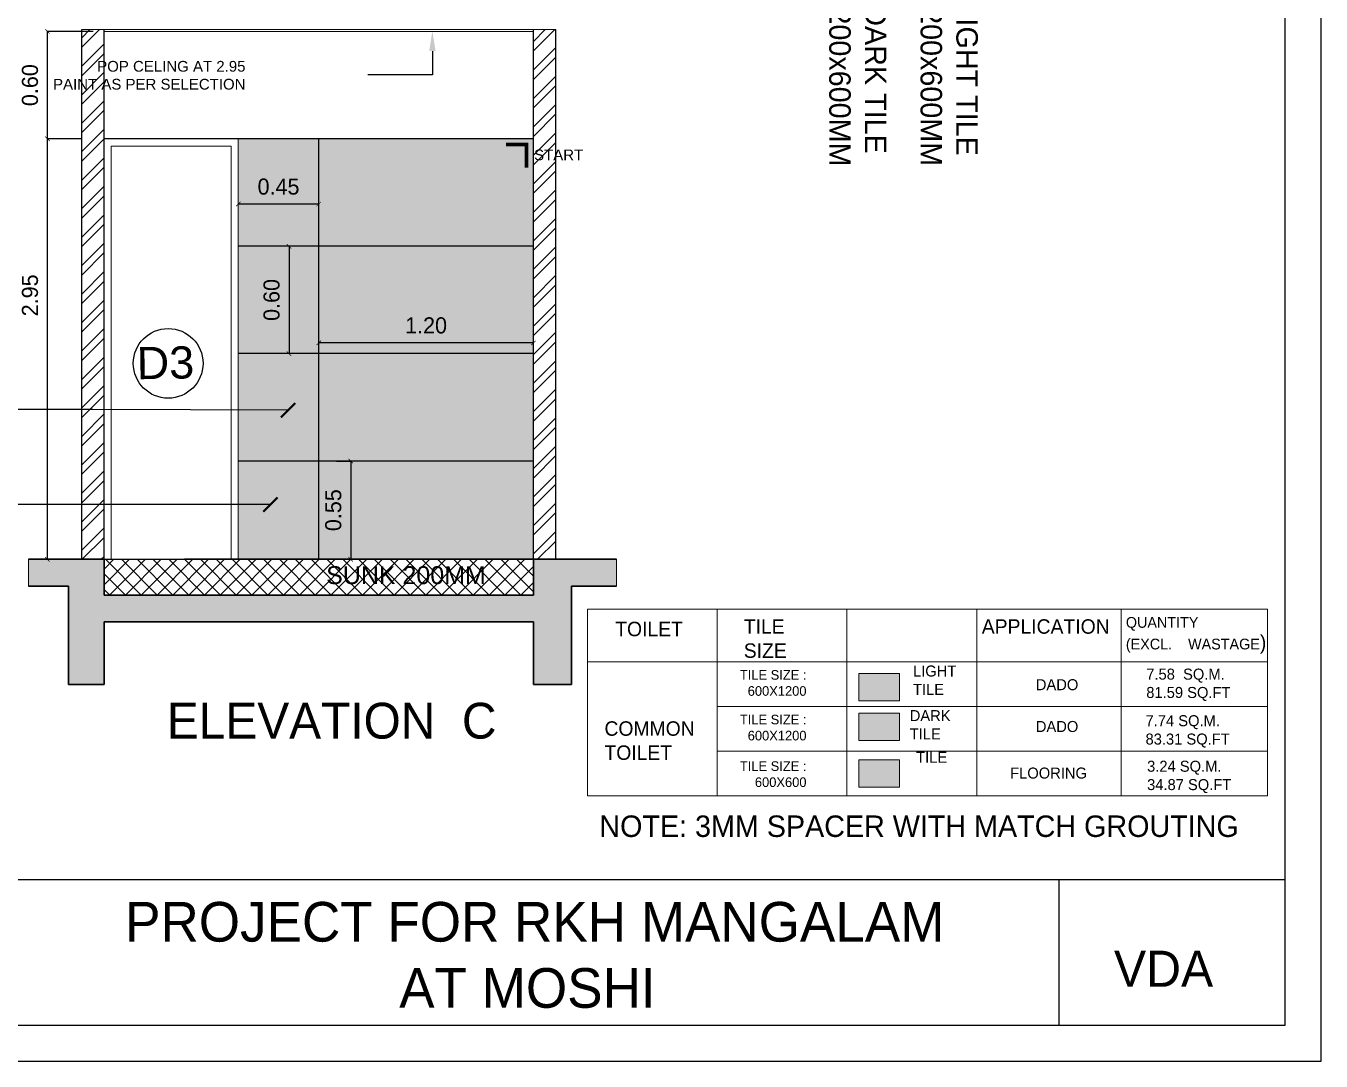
# Model space of a CAD drawing. Header units: metres. Extents: x 494 to 1845, y -666 to 1061.
# Drawn here: x 1819.22 to 1826.46, y 195.73 to 201.51 of the extents above; entities that cross this region are included whole.
import ezdxf
from ezdxf import colors
from ezdxf.entities.mleader import LeaderData, LeaderLine
from ezdxf.math import Vec2, Vec3

# ---------------------------------------------------------------- set-up
doc = ezdxf.new("R2010")
doc.units = ezdxf.units.M
doc.header["$MEASUREMENT"] = 0
doc.linetypes.add('1', pattern=[0])
doc.layers.get('Defpoints').update_dxf_attribs({"color": 12})
for name, color, linetype, lineweight in [('01 WALL', 7, 'Continuous', 25), ('04 TEXT', 7, 'Continuous', 13), ('ARCHITECTURAL COMMENTS', 2, 'Continuous', 30), ('SCPL_TEXT', 7, 'Continuous', 15), ('SUNK', 7, 'Continuous', 13), ('VDA - FALSE CEILING', 7, 'Continuous', 5), ('VDA-Col-slab', 1, 'Continuous', 30), ('VDA-DOOR', 23, 'Continuous', 5), ('VDA-WALL', 250, 'Continuous', 25), ('VDA_DARK TILES', 8, 'Continuous', 9), ('VDA_LIGHT TILES', 254, 'Continuous', 5)]:
    doc.layers.add(name, color=color, linetype=linetype, lineweight=lineweight)
for name, color, linetype in [('SHEET', 7, 'Continuous'), ('VDA-DIM', 252, '1'), ('VDA-TEXT', 250, '1'), ('VDA-WALL HATCH', 252, 'Continuous'), ('VDA_TILES', 152, '1')]:
    doc.layers.add(name, color=color, linetype=linetype)
doc.styles.add('0.2', font='arial.ttf', dxfattribs={"height": 0.2})
doc.styles.add('arial', font='arial.ttf', dxfattribs={"height": 0.3})
doc.styles.add('NAME PLATE', font='arial.ttf')
doc.styles.add('PDF Century Gothic Bold', font='GOTHICB.TTF')
doc.styles.add('RS', font='GOTHIC.TTF')
doc.styles.get("Standard").update_dxf_attribs({"font": 'arial.ttf'})
doc.dimstyles.new('SMALL', dxfattribs={"dimtxt": 0.16, "dimasz": 0.05, "dimexe": 0, "dimexo": 0, "dimgap": 0.05, "dimtad": 0, "dimdec": 1, "dimzin": 0, "dimdsep": 46, "dimtxsty": 'RS', "dimblk": 'ARCHTICK', "dimcen": 2.5, "dimclrd": 256, "dimclre": 256, "dimclrt": 5, "dimadec": 0, "dimazin": 0, "dimtfac": 1, "dimtofl": 0, "dimtmove": 0, "dimatfit": 3, "dimldrblk": 'ARCHTICK', "dimfxl": 0, "dimtolj": 1, "dimtzin": 0, "dimarcsym": 0})
doc.dimstyles.new('SMALL-1', dxfattribs={"dimtxt": 0.16, "dimasz": 0.035, "dimexe": 0, "dimexo": 0.1, "dimgap": 0.05, "dimtad": 1, "dimzin": 0, "dimdsep": 46, "dimtxsty": 'RS', "dimblk": 'DOT', "dimcen": 2.5, "dimclrd": 256, "dimclre": 256, "dimclrt": 5, "dimadec": 0, "dimazin": 0, "dimtfac": 1, "dimtdec": 3, "dimtofl": 0, "dimtmove": 0, "dimatfit": 3, "dimfxl": 0, "dimtolj": 1, "dimtzin": 0, "dimarcsym": 0})
pattern_1 = [(45, (558.03046, -167.50956), (-0.079549513, 0.079549513), []), (45, (558.0835, -167.50956), (-0.079549513, 0.079549513), [])]

# ---------------------------------------------------------------- blocks, each defined once
blk = doc.blocks.new('_ArchTick')
at = {"color": 0, "linetype": 'ByBlock', "const_width": 0.15}
blk.add_lwpolyline([(-0.5, -0.5), (0.5, 0.5)], dxfattribs=at)
blk = doc.blocks.new('*D997')
at = {"layer": 'Defpoints', "color": 0}
for p in [(1819.3378, 201.4797), (1819.6341, 201.4797), (1819.6239, 200.8791)]:
    blk.add_point(p, dxfattribs=at)
at = {"layer": 'VDA-DIM', "lineweight": -2}
for p, q in [((1819.5341, 201.4797), (1819.3378, 201.4797)), ((1819.3378, 200.8791), (1819.3378, 201.4797)), ((1819.5239, 200.8791), (1819.3378, 200.8791))]:
    blk.add_line(p, q, dxfattribs=at)
at = {"layer": 'VDA-DIM', "lineweight": -2, "xscale": 0.025, "yscale": 0.025, "zscale": 0.025}
for p, rotation in [((1819.3378, 201.4797), 90), ((1819.3378, 200.8791), 270)]:
    blk.add_blockref('_ArchTick', p, dxfattribs=dict(at, rotation=rotation))
at = {"layer": 'VDA-DIM', "color": 5, "insert": (1819.2405, 201.1794), "char_height": 0.09, "attachment_point": 5, "rotation": 90, "style": 'RS'}
blk.add_mtext('\\A1;0.60', dxfattribs=at)
blk = doc.blocks.new('*D998')
at = {"layer": 'Defpoints', "color": 0}
for p in [(1819.3378, 201.4797), (1819.6939, 201.4797), (1819.5689, 198.5297)]:
    blk.add_point(p, dxfattribs=at)
at = {"layer": 'VDA-DIM', "lineweight": -2}
for p, q in [((1819.5939, 201.4797), (1819.3378, 201.4797)), ((1819.3378, 198.5297), (1819.3378, 201.4797)), ((1819.4689, 198.5297), (1819.3378, 198.5297))]:
    blk.add_line(p, q, dxfattribs=at)
at = {"layer": 'VDA-DIM', "lineweight": -2, "xscale": 0.025, "yscale": 0.025, "zscale": 0.025}
for p, rotation in [((1819.3378, 201.4797), 90), ((1819.3378, 198.5297), 270)]:
    blk.add_blockref('_ArchTick', p, dxfattribs=dict(at, rotation=rotation))
at = {"layer": 'VDA-DIM', "color": 5, "insert": (1819.2405, 200.0047), "char_height": 0.09, "attachment_point": 5, "rotation": 90, "style": 'RS'}
blk.add_mtext('\\A1;2.95', dxfattribs=at)
blk = doc.blocks.new('*D999')
at = {"layer": 'Defpoints', "color": 0}
for p in [(1820.8548, 199.0791), (1820.8548, 198.5297), (1821.0337, 198.5297)]:
    blk.add_point(p, dxfattribs=at)
at = {"layer": 'VDA-DIM', "lineweight": -2}
for p, q in [((1820.9548, 199.0791), (1821.0337, 199.0791)), ((1821.0337, 199.0791), (1821.0337, 198.5297)), ((1820.9548, 198.5297), (1821.0337, 198.5297))]:
    blk.add_line(p, q, dxfattribs=at)
at = {"layer": 'VDA-DIM', "lineweight": -2, "xscale": 0.025, "yscale": 0.025, "zscale": 0.025}
for p, rotation in [((1821.0337, 199.0791), 90), ((1821.0337, 198.5297), 270)]:
    blk.add_blockref('_ArchTick', p, dxfattribs=dict(at, rotation=rotation))
at = {"layer": 'VDA-DIM', "color": 5, "insert": (1820.9364, 198.8044), "char_height": 0.09, "attachment_point": 5, "rotation": 90, "style": 'RS'}
blk.add_mtext('\\A1;0.55', dxfattribs=at)
blk = doc.blocks.new('*D1000')
at = {"layer": 'Defpoints', "color": 0}
for p in [(1820.8548, 199.7393), (1820.8548, 199.6791), (1822.0548, 199.6791)]:
    blk.add_point(p, dxfattribs=at)
at = {"layer": 'VDA-DIM', "lineweight": -2}
for p, q in [((1820.8548, 199.7393), (1820.8548, 199.7393)), ((1822.0548, 199.7393), (1820.8548, 199.7393)), ((1822.0548, 199.7393), (1822.0548, 199.7393))]:
    blk.add_line(p, q, dxfattribs=at)
at = {"layer": 'VDA-DIM', "lineweight": -2, "xscale": 0.025, "yscale": 0.025, "zscale": 0.025, "rotation": 180}
blk.add_blockref('_ArchTick', (1820.8548, 199.7393), dxfattribs=at)
at = {"layer": 'VDA-DIM', "lineweight": -2, "xscale": 0.025, "yscale": 0.025, "zscale": 0.025}
blk.add_blockref('_ArchTick', (1822.0548, 199.7393), dxfattribs=at)
at = {"layer": 'VDA-DIM', "color": 5, "insert": (1821.4548, 199.8365), "char_height": 0.09, "attachment_point": 5, "style": 'RS'}
blk.add_mtext('\\A1;1.20', dxfattribs=at)
blk = doc.blocks.new('*D1001')
at = {"layer": 'Defpoints', "color": 0}
for p in [(1820.8548, 200.2791), (1820.6885, 199.6791), (1820.8548, 199.6791)]:
    blk.add_point(p, dxfattribs=at)
at = {"layer": 'VDA-DIM', "lineweight": -2}
for p, q in [((1820.7548, 200.2791), (1820.6885, 200.2791)), ((1820.6885, 200.2791), (1820.6885, 199.6791)), ((1820.7548, 199.6791), (1820.6885, 199.6791))]:
    blk.add_line(p, q, dxfattribs=at)
at = {"layer": 'VDA-DIM', "lineweight": -2, "xscale": 0.025, "yscale": 0.025, "zscale": 0.025}
for p, rotation in [((1820.6885, 200.2791), 90), ((1820.6885, 199.6791), 270)]:
    blk.add_blockref('_ArchTick', p, dxfattribs=dict(at, rotation=rotation))
at = {"layer": 'VDA-DIM', "color": 5, "insert": (1820.5912, 199.9791), "char_height": 0.09, "attachment_point": 5, "rotation": 90, "style": 'RS'}
blk.add_mtext('\\A1;0.60', dxfattribs=at)
blk = doc.blocks.new('*D1016')
at = {"layer": 'Defpoints', "color": 0}
for p in [(1820.4048, 200.5149), (1820.4048, 200.5085), (1820.8548, 200.5085)]:
    blk.add_point(p, dxfattribs=at)
at = {"layer": 'VDA-DIM', "lineweight": -2}
for p, q in [((1820.4048, 200.5149), (1820.4048, 200.5149)), ((1820.8548, 200.5149), (1820.4048, 200.5149)), ((1820.8548, 200.5149), (1820.8548, 200.5149))]:
    blk.add_line(p, q, dxfattribs=at)
at = {"layer": 'VDA-DIM', "lineweight": -2, "xscale": 0.025, "yscale": 0.025, "zscale": 0.025, "rotation": 180}
blk.add_blockref('_ArchTick', (1820.4048, 200.5149), dxfattribs=at)
at = {"layer": 'VDA-DIM', "lineweight": -2, "xscale": 0.025, "yscale": 0.025, "zscale": 0.025}
blk.add_blockref('_ArchTick', (1820.8548, 200.5149), dxfattribs=at)
at = {"layer": 'VDA-DIM', "color": 5, "insert": (1820.6298, 200.6121), "char_height": 0.09, "attachment_point": 5, "style": 'RS'}
blk.add_mtext('\\A1;0.45', dxfattribs=at)

msp = doc.modelspace()

# ---------------------------------------------------------------- hatches: boundary and pattern name
at = {"layer": 'SCPL_TEXT'}
h = msp.add_hatch(color=253, dxfattribs=at)
h.dxf.hatch_style = 1
h.paths.add_polyline_path([(1823.8739, 197.8918), (1824.1017, 197.8918), (1824.1017, 197.7399), (1823.8739, 197.7399)])
at = {"layer": 'SCPL_TEXT', "true_color": 0x636466}
h = msp.add_hatch(color=251, dxfattribs=at)
h.dxf.hatch_style = 1
h.paths.add_polyline_path([(1823.8739, 197.6695), (1824.1017, 197.6695), (1824.1017, 197.5177), (1823.8739, 197.5177)])
at = {"layer": 'SCPL_TEXT', "lineweight": 30, "true_color": 0xfcf1d4}
h = msp.add_hatch(color=7, dxfattribs=at)
h.dxf.hatch_style = 1
h.paths.add_polyline_path([(1823.8739, 197.4093), (1824.1017, 197.4093), (1824.1017, 197.2574), (1823.8739, 197.2574)])
at = {"layer": 'SUNK'}
h = msp.add_hatch(dxfattribs=at)
h.set_pattern_fill('ANSI37', color=43, scale=0.5, angle=90)
h.set_pattern_definition([(135, (558.030465, -167.50956), (-0.0441941738, -0.0441941738), []), (225, (558.030465, -167.50956), (0.0441941738, -0.0441941738), [])])
h.paths.add_polyline_path([(1822.0548, 198.3297), (1822.0548, 198.5297), (1819.6548, 198.5297), (1819.6548, 198.3297)])
at = {"layer": 'VDA-WALL HATCH'}
h = msp.add_hatch(dxfattribs=at)
h.set_pattern_fill('ANSI32', color=256, scale=0.3, angle=180)
h.set_pattern_definition(pattern_1)
h.paths.add_polyline_path([(1819.5298, 201.4897), (1819.6548, 201.4897), (1819.6548, 198.5297), (1819.5298, 198.5297)])
h = msp.add_hatch(dxfattribs=at)
h.set_pattern_fill('ANSI32', color=256, scale=0.3, angle=180)
h.set_pattern_definition(pattern_1)
h.paths.add_polyline_path([(1822.0548, 201.4897), (1822.1798, 201.4897), (1822.1798, 198.5297), (1822.0548, 198.5297)])
h = msp.add_hatch(color=8, dxfattribs=at)
h.dxf.hatch_style = 1
h.paths.add_polyline_path([(1822.5202, 198.5297), (1822.5202, 198.3797), (1822.2673, 198.3797), (1822.2673, 197.8297), (1822.0548, 197.8297), (1822.0548, 198.1797), (1819.6548, 198.1797), (1819.6548, 197.8297), (1819.4548, 197.8297), (1819.4548, 198.3797), (1819.231, 198.3797), (1819.231, 198.5297), (1819.6548, 198.5297), (1819.6548, 198.3297), (1822.0548, 198.3297), (1822.0548, 198.5297)])
at = {"layer": 'VDA_DARK TILES', "lineweight": 25, "true_color": 0x939598}
h = msp.add_hatch(color=252, dxfattribs=at)
h.dxf.hatch_style = 1
h.paths.add_polyline_path([(1820.8548, 200.2791), (1820.4048, 200.2791), (1820.4048, 200.8791), (1820.8548, 200.8791)])
h.paths.add_polyline_path([(1820.8548, 200.2791), (1820.8548, 200.8791), (1822.0548, 200.8791), (1822.0548, 200.2791)])
h = msp.add_hatch(color=252, dxfattribs=at)
h.dxf.hatch_style = 1
h.paths.add_polyline_path([(1820.8548, 199.0791), (1820.4048, 199.0791), (1820.4048, 199.6791), (1820.8548, 199.6791)])
h.paths.add_polyline_path([(1820.8548, 199.0791), (1820.8548, 199.6791), (1822.0548, 199.6791), (1822.0548, 199.0791)])
at = {"layer": 'VDA_LIGHT TILES', "true_color": 0xe3e3e3}
h = msp.add_hatch(color=254, dxfattribs=at)
h.dxf.hatch_style = 1
h.paths.add_polyline_path([(1820.8548, 199.6791), (1820.4048, 199.6791), (1820.4048, 200.2791), (1820.8548, 200.2791)])
h.paths.add_polyline_path([(1820.8548, 199.6791), (1820.8548, 200.2791), (1822.0548, 200.2791), (1822.0548, 199.6791)])
h = msp.add_hatch(color=254, dxfattribs=at)
h.dxf.hatch_style = 1
h.paths.add_polyline_path([(1820.8548, 198.5297), (1820.4048, 198.5297), (1820.4048, 199.0791), (1820.8548, 199.0791)])
h.paths.add_polyline_path([(1822.0548, 198.5297), (1822.0548, 199.0791), (1820.8548, 199.0791), (1820.8548, 198.5297)])

# ---------------------------------------------------------------- linework, layer by layer
for p, q in [((1819.3103, 198.5297), (1822.5056, 198.5297)), ((1822.0548, 198.5297), (1820.1048, 198.5297))]:
    msp.add_line(p, q)
at = {"layer": '01 WALL'}
for p, q in [((1815.4002, 196.741), (1826.2591, 196.741)), ((1824.9928, 196.741), (1824.9928, 195.9259))]:
    msp.add_line(p, q, dxfattribs=at)
at = {"layer": '01 WALL', "color": 23, "const_width": 0.02}
msp.add_lwpolyline([(1821.902, 200.8474), (1822.0163, 200.8474), (1822.0163, 200.7186)], dxfattribs=at)
at = {"layer": 'ARCHITECTURAL COMMENTS', "color": 18, "lineweight": 20}
for p, q in [((1819.231, 198.5297), (1819.231, 198.3797)), ((1822.5202, 198.5297), (1822.5202, 198.3797))]:
    msp.add_line(p, q, dxfattribs=at)
at = {"layer": 'SCPL_TEXT', "color": 0}
for p, q in [((1822.3569, 198.2517), (1822.3569, 197.209)), ((1826.16, 198.2517), (1822.3569, 198.2517)), ((1823.0825, 198.2517), (1823.0825, 197.209)), ((1823.8081, 197.209), (1823.8081, 198.2517)), ((1824.5337, 197.209), (1824.5337, 198.2517)), ((1825.3421, 198.2517), (1825.3421, 197.209)), ((1826.16, 197.9573), (1822.3569, 197.9573)), ((1826.16, 197.7079), (1823.0825, 197.7079)), ((1826.16, 197.4584), (1823.0825, 197.4584)), ((1826.16, 197.209), (1822.3569, 197.209))]:
    msp.add_line(p, q, dxfattribs=at)
msp.add_lwpolyline([(1826.16, 197.209), (1826.16, 198.2517)], dxfattribs=at)
for points in [[(1823.8739, 197.8918), (1824.1017, 197.8918), (1824.1017, 197.7399), (1823.8739, 197.7399)], [(1823.8739, 197.6695), (1824.1017, 197.6695), (1824.1017, 197.5177), (1823.8739, 197.5177)], [(1823.8739, 197.4093), (1824.1017, 197.4093), (1824.1017, 197.2574), (1823.8739, 197.2574)]]:
    msp.add_lwpolyline(points, close=True, dxfattribs=at)
at = {"layer": 'SHEET'}
for points in [[(1826.4591, 211.6492), (1815.2002, 211.6492), (1815.2002, 195.7259), (1826.4591, 195.7259)], [(1826.2591, 211.4492), (1815.4002, 211.4492), (1815.4002, 195.9259), (1826.2591, 195.9259)]]:
    msp.add_lwpolyline(points, close=True, dxfattribs=at)
at = {"layer": 'VDA - FALSE CEILING', "color": 18, "lineweight": 20}
for p, q in [((1819.5298, 201.4897), (1822.1798, 201.4897)), ((1819.6548, 201.4797), (1822.0548, 201.4797))]:
    msp.add_line(p, q, dxfattribs=at)
at = {"layer": 'VDA-Col-slab'}
for p, q in [((1819.231, 198.5297), (1819.6548, 198.5297)), ((1819.6548, 198.3297), (1819.6548, 198.5297)), ((1822.0548, 198.5297), (1822.5202, 198.5297)), ((1822.0548, 198.3297), (1822.0548, 198.5297)), ((1819.231, 198.3797), (1819.4548, 198.3797)), ((1819.4548, 198.3797), (1819.4548, 197.8297)), ((1822.2673, 198.3797), (1822.5202, 198.3797)), ((1822.2673, 198.3797), (1822.2673, 197.8297)), ((1819.6548, 198.3297), (1822.0548, 198.3297)), ((1819.6548, 198.1797), (1822.0548, 198.1797)), ((1819.6548, 198.1797), (1819.6548, 197.8297)), ((1822.0548, 197.8297), (1822.0548, 198.1797)), ((1819.4548, 197.8297), (1819.6548, 197.8297)), ((1822.0548, 197.8297), (1822.2673, 197.8297))]:
    msp.add_line(p, q, dxfattribs=at)
at = {"layer": 'VDA-Col-slab', "color": 18, "lineweight": -3, "true_color": 0x000000}
msp.add_line((1819.6548, 198.5297), (1822.0548, 198.5297), dxfattribs=at)
at = {"layer": 'VDA-DOOR', "color": 252}
msp.add_lwpolyline([(1820.4048, 198.5297), (1820.4048, 200.8797), (1819.6548, 200.8797), (1819.6548, 198.5297)], dxfattribs=at)
at = {"layer": 'VDA-DOOR', "color": 8}
msp.add_lwpolyline([(1820.3648, 198.5297), (1820.3648, 200.8379), (1819.6948, 200.8379), (1819.6948, 198.5297)], dxfattribs=at)
at = {"layer": 'VDA-TEXT', "color": 253}
msp.add_circle((1820.0128, 199.6248), 0.1948, dxfattribs=at)
at = {"layer": 'VDA-WALL'}
for p, q in [((1819.5298, 198.5297), (1819.5298, 201.4897)), ((1819.6548, 198.5297), (1819.6548, 201.4897)), ((1822.0548, 198.5297), (1822.0548, 201.4897)), ((1822.1798, 198.5297), (1822.1798, 201.4897)), ((1820.8548, 198.5297), (1820.8548, 200.8791))]:
    msp.add_line(p, q, dxfattribs=at)
at = {"layer": 'VDA_TILES', "color": 0}
for p, q in [((1822.0548, 200.8791), (1819.6548, 200.8791)), ((1819.6548, 200.2791), (1819.6548, 200.2791)), ((1822.0548, 200.2791), (1820.4048, 200.2791)), ((1819.6548, 199.6791), (1819.6548, 199.6791)), ((1822.0548, 199.6791), (1820.4048, 199.6791)), ((1819.6548, 199.0791), (1819.6548, 199.0791)), ((1822.0548, 199.0791), (1820.4048, 199.0791))]:
    msp.add_line(p, q, dxfattribs=at)

# ---------------------------------------------------------------- texts
at = {"layer": '04 TEXT', "attachment_point": 1}
for s, insert, char_height, width in [('{\\fCentury Gothic|b0|i0|c0|p34;\\C1; NOTE: 3MM SPACER WITH MATCH GROUTING}', (1822.3792, 197.0984), 0.12, 7.522286), ('{\\fCentury Gothic|b0|i0|c0|p34;VDA}', (1825.3009, 196.3427), 0.201817, 11.162928)]:
    msp.add_mtext(s, dxfattribs=dict(at, insert=insert, char_height=char_height, width=width))
at = {"layer": 'SHEET', "insert": (1822.0214, 196.3179), "char_height": 0.221775, "width": 5.702789, "attachment_point": 5, "style": 'NAME PLATE'}
msp.add_mtext('{\\fCentury Gothic|b0|i0|c0|p34; PROJECT FOR RKH MANGALAM\\PAT MOSHI}', dxfattribs=at)
at = {"layer": 'VDA-TEXT', "char_height": 0.12, "width": 1.394661, "attachment_point": 8, "rotation": 270, "style": '0.2'}
for s, insert in [('{\\fCentury Gothic|b0|i0|c0|p34;DARK TILE \\P1200x600MM}', (1823.7072, 201.2112)), ('{\\fCentury Gothic|b0|i0|c0|p34;LIGHT TILE \\P1200x600MM', (1824.2179, 201.2131))]:
    msp.add_mtext(s, dxfattribs=dict(at, insert=insert))
at = {"layer": 'VDA-TEXT'}
for s, insert, char_height, width, attachment_point, style in [('\\pi1.05614;POP CELING AT 2.95\\P\\pi1.05614;PAINT AS PER SELECTION', (1820.4451, 201.3147), 0.06, 1.314504061156185e-11, 3, 'arial'), ('SUNK 200MM', (1820.8961, 198.4912), 0.1, 1.314504061156185e-11, 1, 'arial'), ('{\\fCentury Gothic|b0|i0|c0|p34;ELEVATION  C}', (1820.927, 197.728), 0.2, 2.207254, 2, '0.2')]:
    msp.add_mtext(s, dxfattribs=dict(at, insert=insert, char_height=char_height, width=width, attachment_point=attachment_point, style=style))
at = {"layer": 'VDA-TEXT', "color": 7, "insert": (1822.3335, 200.7588), "char_height": 0.06, "width": 0.951781, "attachment_point": 9, "style": 'arial'}
msp.add_mtext('START ', dxfattribs=at)
at = {"layer": 'VDA-TEXT', "color": 253, "insert": (1820.1567, 199.7211), "char_height": 0.18, "width": 2.162233, "attachment_point": 3, "rotation": 0.95069, "style": 'PDF Century Gothic Bold'}
msp.add_mtext('{\\fArial|b0|i0|c0|p34;D3}', dxfattribs=at)
at = {"layer": 'VDA-TEXT', "color": 0, "attachment_point": 1}
for s, insert, char_height, width in [('{\\fCentury Gothic|b0|i0|c0|p34;\\H0.742137x;\\W5.30809; \\W1;QUANTITY ^J\\W5.30809; \\W1;(EXCL.    WASTAGE\\H1.34746x;)}', (1825.2492, 198.2072), 0.0808476, 0.982925), ('{\\fCentury Gothic|b0|i0|c0|p34;\\C0;TOILET}', (1822.5123, 198.1809), 0.080848, 0.434933), ('{\\fCentury Gothic|b0|i0|c0|p34;\\C0;TILE SIZE}', (1823.2313, 198.1948), 0.080848, 0.434933), ('{\\fCentury Gothic|b0|i0|c0|p34;\\C0;APPLICATION}', (1824.5619, 198.1948), 0.080848, 0.780203), ('{\\fCentury Gothic|b0|i0|c0|p34;LIGHT TILE}', (1824.1774, 197.9364), 0.061494, 0.0896), ('{\\fCentury Gothic|b0|i0|c0|p34;DADO}', (1824.8641, 197.86), 0.061494, 0.0896), ('{\\fCentury Gothic|b0|i0|c0|p34;DARK TILE}', (1824.1591, 197.6871), 0.061494, 0.0896), ('{\\fCentury Gothic|b0|i0|c0|p34;DADO}', (1824.8641, 197.6264), 0.061494, 0.0896), ('{\\fCentury Gothic|b0|i0|c0|p34;COMMON\\PTOILET}', (1822.4522, 197.6246), 0.080848, 0.434933), ('{\\fCentury Gothic|b0|i0|c0|p34; TILE}', (1824.1949, 197.4545), 0.061494, 0.0896), ('{\\fCentury Gothic|b0|i0|c0|p34;FLOORING}', (1824.7205, 197.3661), 0.061494, 0.0896)]:
    msp.add_mtext(s, dxfattribs=dict(at, insert=insert, char_height=char_height, width=width))
at = {"layer": 'VDA-TEXT', "color": 5, "char_height": 0.061494, "width": 1.165376, "attachment_point": 1}
for s, insert in [('\\pt10;{\\fCentury Gothic|b0|i0|c0|p34;7.58  SQ.M.}\\P\\pt10;{\\fCentury Gothic|b0|i0|c0|p34;81.59 SQ.FT}', (1825.4816, 197.919)), ('{\\fCentury Gothic|b0|i0|c0|p34;\\C0;7.74 SQ.M.\\P83.31 SQ.FT}', (1825.4775, 197.6587)), ('{\\fCentury Gothic|b0|i0|c0|p34;\\C0;3.24 SQ.M.\\P34.87 SQ.FT}', (1825.4862, 197.4042))]:
    msp.add_mtext(s, dxfattribs=dict(at, insert=insert))
at = {"layer": 'VDA-TEXT', "color": 0, "char_height": 0.053898, "width": 0.711795, "attachment_point": 9, "rotation": 0}
for s, insert in [('{\\fCentury Gothic|b0|i0|c0|p34;TILE SIZE :\\P600X1200}', (1823.5819, 197.7664)), ('{\\fCentury Gothic|b0|i0|c0|p34;TILE SIZE :\\P600X1200}', (1823.5819, 197.517)), ('{\\fCentury Gothic|b0|i0|c0|p34;TILE SIZE :\\P600X600}', (1823.5819, 197.2567))]:
    msp.add_mtext(s, dxfattribs=dict(at, insert=insert))

# ---------------------------------------------------------------- dimensions: what is measured, and where the dimension line sits
at = {"layer": 'VDA-DIM'}
for base, p1, p2, angle, picture, middle in [((1819.3378, 201.4797), (1819.6239, 200.8791), (1819.6341, 201.4797), 90, '*D997', (1819.2405, 201.1794)), ((1819.3378, 201.4797), (1819.5689, 198.5297), (1819.6939, 201.4797), 90, '*D998', (1819.2405, 200.0047)), ((1820.6885, 199.6791), (1820.8548, 200.2791), (1820.8548, 199.6791), 90, '*D1001', (1820.5912, 199.9791)), ((1820.8548, 199.7393), (1822.0548, 199.6791), (1820.8548, 199.6791), 180, '*D1000', (1821.4548, 199.8365)), ((1821.0337, 198.5297), (1820.8548, 199.0791), (1820.8548, 198.5297), 90, '*D999', (1820.9364, 198.8044))]:
    dim = msp.add_linear_dim(base=base, p1=p1, p2=p2, angle=angle, dimstyle='SMALL-1', override={"dimtxt": 0.09, "dimasz": 0.025, "dimblk": 'ArchTick'}, dxfattribs=at)
    dim.commit()
    dim.dimension.update_dxf_attribs({"geometry": picture, "text_midpoint": middle})
dim = msp.add_linear_dim(base=(1820.4048, 200.5149), p1=(1820.8548, 200.5085), p2=(1820.4048, 200.5085), dimstyle='SMALL-1', override={"dimtxt": 0.09, "dimasz": 0.025, "dimblk": 'ArchTick'}, dxfattribs=at)
dim.commit()
dim.dimension.update_dxf_attribs({"geometry": '*D1016', "text_midpoint": (1820.6298, 200.6121)})

# ---------------------------------------------------------------- leaders
at = {"layer": 'VDA-TEXT', "color": 1}
for points in [[(1820.6829, 199.3629, -0.0015), (1819.5908, 199.3666, -0.0015), (1819.0978, 199.3666, -0.0015)], [(1820.5852, 198.8356, 0.0014), (1819.0978, 198.8356, 0.0014)]]:
    msp.add_leader(points, dimstyle='SMALL', override={"dimasz": 0.08, "dimfxl": 0.3, "dimarcsym": 1}, dxfattribs=at)
at = {"layer": 'VDA-TEXT', "color": 252}
ml = msp.add_multileader_mtext('Standard', dxfattribs=at)
ml.set_content('', color=252)
ml.set_leader_properties()
ml.build(insert=Vec2(0, 0))
ml.multileader.update_dxf_attribs({"dogleg_length": 0.36, "arrow_head_size": 0.11})
ctx = ml.context
ctx.base_point, ctx.char_height, ctx.arrow_head_size, ctx.landing_gap_size, ctx.plane_origin = Vec3(1820.9501, 201.2364), 0.18, 0.11, 0.09, Vec3(1821.4901, 201.4797)
ctx.text_align_type = 2
notes = []
notes.append((ctx, [(0, (1, 1, 0), (1821.4901, 201.2364), (-1, 0), 0.36, [(0, [(1821.4901, 201.4797)], 0, [])])]))
ctx.mtext.insert, ctx.mtext.alignment, ctx.mtext.flow_direction = Vec3(1821.0401, 201.3264), 3, 5
for ctx, leaders in notes:
    for number, flags, end, landing, length, lines in leaders:
        leader = LeaderData()
        leader.index, (leader.has_last_leader_line, leader.has_dogleg_vector, leader.attachment_direction) = number, flags
        leader.last_leader_point, leader.dogleg_vector, leader.dogleg_length = Vec3(end), Vec3(landing), length
        for number, points, colour, breaks in lines:
            line = LeaderLine()
            line.index, line.vertices, line.color, line.breaks = number, Vec3.list(points), colors.encode_raw_color(colour), breaks
            leader.lines.append(line)
        ctx.leaders.append(leader)

doc.saveas('drawing.dxf')
